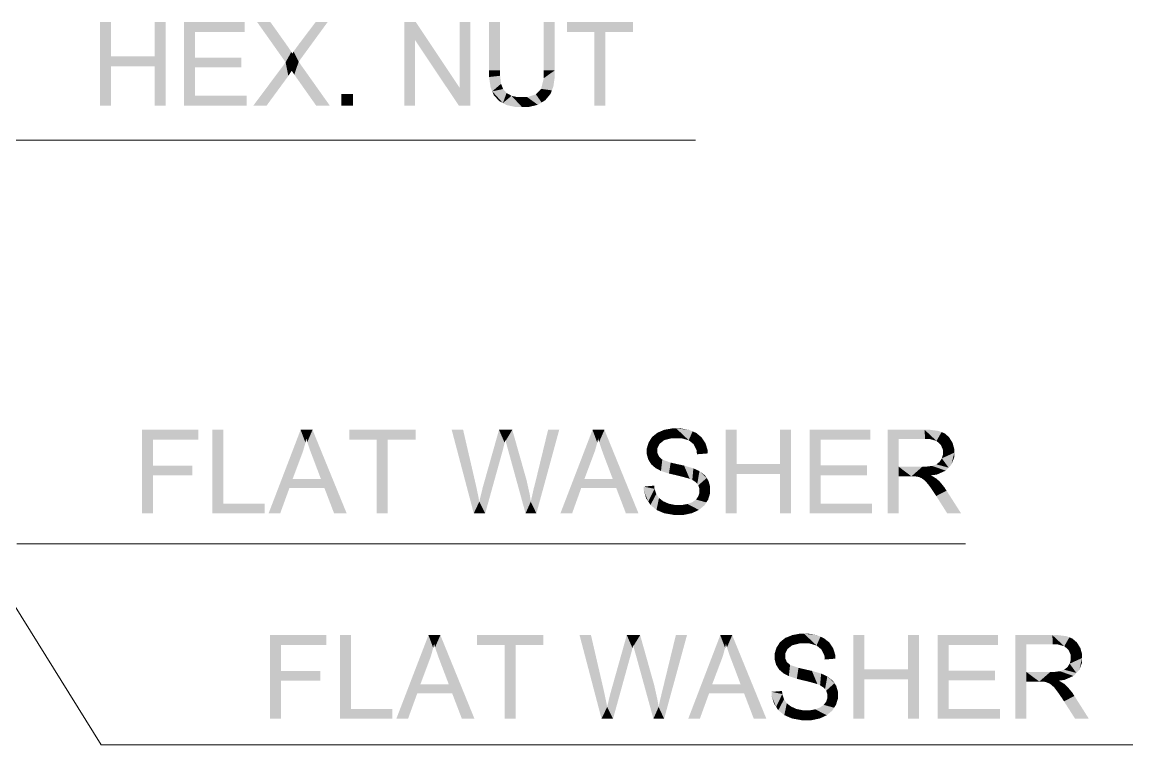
# Model space of a CAD drawing. Header units: millimetres. Extents: x 2 to 579, y 1 to 405.
# Drawn here: x 269.63 to 281.05, y 113.29 to 120.76 of the extents above; entities that cross this region are included whole.
import ezdxf

# ---------------------------------------------------------------- set-up
doc = ezdxf.new("R2010")
doc.units = ezdxf.units.MM
doc.linetypes.add('XKITLINE00', pattern=[0])
doc.layers.add('LinkedObject', color=7, linetype='Continuous', lineweight=0)

# ---------------------------------------------------------------- blocks, each defined once
blk = doc.blocks.new('*A4')
at = {"layer": 'LinkedObject'}
for points in [[(270.553, 120.403), (270.439, 119.894), (270.439, 120.758)], [(270.553, 120.403), (270.439, 120.758), (270.553, 120.758)], [(271.117, 120.758), (271.003, 120.403), (271.003, 120.758)], [(271.003, 120.301), (271.003, 120.403), (271.117, 120.758)], [(271.003, 120.301), (271.117, 120.758), (271.117, 119.894)], [(271.422, 120.391), (271.308, 119.894), (271.308, 120.758)], [(271.422, 120.391), (271.308, 120.758), (271.422, 120.656)], [(271.933, 120.656), (271.308, 120.758), (271.933, 120.758)], [(271.422, 120.656), (271.308, 120.758), (271.933, 120.656)], [(272.2, 120.758), (272.357, 120.342), (272.063, 120.758)], [(272.357, 120.537), (272.357, 120.342), (272.2, 120.758)], [(272.492, 120.348), (272.493, 120.528), (272.791, 120.758)], [(272.791, 120.758), (272.493, 120.528), (272.667, 120.758)], [(273.584, 120.758), (273.694, 120.572), (273.584, 119.894)], [(273.694, 120.572), (273.584, 120.758), (273.702, 120.758)], [(273.694, 120.572), (273.702, 120.758), (274.147, 119.894)], [(274.147, 119.894), (273.702, 120.758), (274.154, 120.08)], [(274.264, 120.758), (274.154, 120.08), (274.154, 120.758)], [(274.264, 119.894), (274.154, 120.08), (274.264, 120.758)], [(274.573, 120.758), (274.459, 120.259), (274.459, 120.758)], [(274.573, 120.259), (274.459, 120.259), (274.573, 120.758)], [(275.138, 120.758), (275.024, 120.259), (275.024, 120.758)], [(275.138, 120.259), (275.024, 120.259), (275.138, 120.758)], [(275.263, 120.758), (275.547, 120.656), (275.263, 120.656)], [(275.661, 120.656), (275.547, 120.656), (275.263, 120.758)], [(275.661, 120.656), (275.263, 120.758), (275.947, 120.758)], [(275.661, 120.656), (275.947, 120.758), (275.947, 120.656)], [(273.584, 119.894), (273.694, 120.572), (273.694, 119.894)], [(275.547, 119.894), (275.661, 120.656), (275.661, 119.894)], [(275.547, 120.656), (275.661, 120.656), (275.547, 119.894)], [(272.381, 120.503), (272.357, 120.342), (272.357, 120.537)], [(272.416, 120.45), (272.357, 120.342), (272.381, 120.503)], [(272.426, 120.431), (272.357, 120.342), (272.416, 120.45)], [(272.357, 120.342), (272.426, 120.431), (272.492, 120.348)], [(272.44, 120.454), (272.492, 120.348), (272.426, 120.431)], [(272.474, 120.502), (272.492, 120.348), (272.44, 120.454)], [(272.493, 120.528), (272.492, 120.348), (272.474, 120.502)], [(270.553, 120.301), (270.439, 119.894), (270.553, 120.403)], [(270.553, 120.403), (271.003, 120.301), (270.553, 120.301)], [(271.003, 120.403), (271.003, 120.301), (270.553, 120.403)], [(271.422, 120.29), (271.308, 119.894), (271.422, 120.391)], [(271.901, 120.29), (271.422, 120.391), (271.901, 120.391)], [(271.422, 120.29), (271.422, 120.391), (271.901, 120.29)], [(272.357, 120.342), (272.379, 120.193), (272.023, 119.894)], [(272.492, 120.348), (272.42, 120.255), (272.357, 120.342)], [(272.379, 120.193), (272.357, 120.342), (272.385, 120.202)], [(272.385, 120.202), (272.357, 120.342), (272.406, 120.233)], [(272.406, 120.233), (272.357, 120.342), (272.42, 120.255)], [(272.42, 120.255), (272.492, 120.348), (272.429, 120.242)], [(272.429, 120.242), (272.492, 120.348), (272.446, 120.215)], [(272.446, 120.215), (272.492, 120.348), (272.456, 120.202)], [(272.456, 120.202), (272.492, 120.348), (272.673, 119.894)], [(272.673, 119.894), (272.492, 120.348), (272.814, 119.894)], [(270.439, 119.894), (270.553, 120.301), (270.553, 119.894)], [(271.003, 120.301), (271.117, 119.894), (271.003, 119.894)], [(271.422, 119.996), (271.308, 119.894), (271.422, 120.29)], [(274.573, 120.259), (274.459, 120.19), (274.459, 120.259)], [(274.573, 120.203), (274.459, 120.19), (274.573, 120.259)], [(274.573, 120.203), (274.492, 120.042), (274.459, 120.19)], [(274.583, 120.12), (274.492, 120.042), (274.573, 120.203)], [(274.997, 120.068), (275.138, 120.259), (275.108, 120.052)], [(275.024, 120.178), (275.138, 120.259), (274.997, 120.068)], [(275.138, 120.259), (275.024, 120.178), (275.024, 120.259)], [(275.108, 120.052), (275.138, 120.259), (275.123, 120.09)], [(275.123, 120.09), (275.138, 120.259), (275.138, 120.194)], [(272.023, 119.894), (272.379, 120.193), (272.16, 119.894)], [(274.459, 120.19), (274.492, 120.042), (274.475, 120.082)], [(274.492, 120.042), (274.583, 120.12), (274.594, 120.093)], [(274.604, 120.066), (274.492, 120.042), (274.594, 120.093)], [(271.308, 119.894), (271.422, 119.996), (271.953, 119.894)], [(271.953, 119.894), (271.422, 119.996), (271.953, 119.996)], [(273.053, 120.015), (272.932, 119.894), (272.932, 120.015)], [(273.053, 119.894), (272.932, 119.894), (273.053, 120.015)], [(274.154, 120.08), (274.264, 119.894), (274.147, 119.894)], [(274.604, 120.066), (274.602, 119.921), (274.492, 120.042)], [(274.492, 120.042), (274.602, 119.921), (274.508, 120.002)], [(274.508, 120.002), (274.602, 119.921), (274.563, 119.942)], [(274.64, 120.025), (274.602, 119.921), (274.604, 120.066)], [(274.602, 119.921), (274.64, 120.025), (274.665, 120.011)], [(274.691, 119.996), (274.602, 119.921), (274.665, 120.011)], [(274.691, 119.996), (274.8, 119.879), (274.602, 119.921)], [(274.753, 119.982), (274.8, 119.879), (274.691, 119.996)], [(274.8, 119.879), (274.753, 119.982), (274.79, 119.982)], [(274.853, 119.982), (274.8, 119.879), (274.79, 119.982)], [(274.8, 119.879), (274.853, 119.982), (274.863, 119.879)], [(275.002, 119.927), (274.853, 119.982), (274.943, 120.011)], [(274.963, 119.903), (274.853, 119.982), (275.002, 119.927)], [(274.863, 119.879), (274.853, 119.982), (274.963, 119.903)], [(274.97, 120.039), (275.04, 119.951), (274.943, 120.011)], [(274.943, 120.011), (275.04, 119.951), (275.002, 119.927)], [(275.108, 120.052), (274.97, 120.039), (274.997, 120.068)], [(275.093, 120.014), (274.97, 120.039), (275.108, 120.052)], [(275.04, 119.951), (274.97, 120.039), (275.093, 120.014)], [(274.602, 119.921), (274.8, 119.879), (274.64, 119.9)], [(274.64, 119.9), (274.8, 119.879), (274.739, 119.879)], [(276.349, 116.558), (276.345, 116.457), (276.27, 116.544)], [(276.393, 116.558), (276.345, 116.457), (276.349, 116.558)], [(276.345, 116.457), (276.393, 116.558), (276.397, 116.457)], [(276.393, 116.558), (276.447, 116.457), (276.397, 116.457)], [(276.525, 116.543), (276.393, 116.558), (276.441, 116.558)], [(276.562, 116.528), (276.393, 116.558), (276.525, 116.543)], [(276.522, 116.436), (276.393, 116.558), (276.562, 116.528)], [(276.447, 116.457), (276.393, 116.558), (276.522, 116.436)], [(270.988, 116.174), (270.874, 115.68), (270.874, 116.544)], [(270.988, 116.174), (270.874, 116.544), (270.988, 116.442)], [(271.456, 116.442), (270.874, 116.544), (271.456, 116.544)], [(270.988, 116.442), (270.874, 116.544), (271.456, 116.442)], [(271.714, 116.544), (271.6, 115.68), (271.6, 116.544)], [(271.714, 115.782), (271.6, 115.68), (271.714, 116.544)], [(272.512, 116.544), (272.524, 116.288), (272.181, 115.68)], [(272.524, 116.288), (272.512, 116.544), (272.539, 116.329)], [(272.539, 116.329), (272.512, 116.544), (272.562, 116.411)], [(272.562, 116.411), (272.512, 116.544), (272.57, 116.453)], [(272.635, 116.544), (272.57, 116.453), (272.512, 116.544)], [(272.57, 116.453), (272.635, 116.544), (272.581, 116.418)], [(272.581, 116.418), (272.635, 116.544), (272.611, 116.328)], [(272.611, 116.328), (272.635, 116.544), (272.632, 116.273)], [(272.632, 116.273), (272.635, 116.544), (272.722, 116.035)], [(272.722, 116.035), (272.635, 116.544), (272.758, 115.942)], [(272.758, 115.942), (272.635, 116.544), (272.988, 115.68)], [(273.015, 116.544), (273.299, 116.442), (273.015, 116.442)], [(273.413, 116.442), (273.299, 116.442), (273.015, 116.544)], [(273.413, 116.442), (273.015, 116.544), (273.699, 116.544)], [(273.299, 115.68), (273.413, 116.442), (273.413, 115.68)], [(273.299, 116.442), (273.413, 116.442), (273.299, 115.68)], [(273.413, 116.442), (273.699, 116.544), (273.699, 116.442)], [(274.191, 116.544), (274.301, 115.68), (274.073, 116.544)], [(274.322, 115.977), (274.301, 115.68), (274.191, 116.544)], [(274.562, 116.544), (274.602, 116.338), (274.397, 115.96)], [(274.602, 116.338), (274.562, 116.544), (274.607, 116.359)], [(274.607, 116.359), (274.562, 116.544), (274.62, 116.41)], [(274.62, 116.41), (274.562, 116.544), (274.628, 116.439)], [(274.699, 116.544), (274.628, 116.439), (274.562, 116.544)], [(274.628, 116.439), (274.699, 116.544), (274.63, 116.43)], [(274.63, 116.43), (274.699, 116.544), (274.644, 116.379)], [(274.644, 116.379), (274.699, 116.544), (274.655, 116.338)], [(274.655, 116.338), (274.699, 116.544), (274.823, 116.106)], [(275.184, 116.544), (274.934, 115.988), (275.069, 116.544)], [(274.948, 115.68), (274.934, 115.988), (275.184, 116.544)], [(275.528, 116.544), (275.539, 116.288), (275.196, 115.68)], [(275.539, 116.288), (275.528, 116.544), (275.554, 116.329)], [(275.554, 116.329), (275.528, 116.544), (275.577, 116.411)], [(275.577, 116.411), (275.528, 116.544), (275.586, 116.453)], [(275.651, 116.544), (275.586, 116.453), (275.528, 116.544)], [(275.586, 116.453), (275.651, 116.544), (275.596, 116.418)], [(275.596, 116.418), (275.651, 116.544), (275.627, 116.328)], [(275.627, 116.328), (275.651, 116.544), (275.647, 116.273)], [(275.647, 116.273), (275.651, 116.544), (275.737, 116.035)], [(275.737, 116.035), (275.651, 116.544), (275.773, 115.942)], [(275.773, 115.942), (275.651, 116.544), (276.003, 115.68)], [(276.126, 116.443), (276.089, 116.32), (276.108, 116.414)], [(276.222, 116.4), (276.089, 116.32), (276.126, 116.443)], [(276.145, 116.471), (276.246, 116.419), (276.126, 116.443)], [(276.126, 116.443), (276.246, 116.419), (276.222, 116.4)], [(276.199, 116.514), (276.246, 116.419), (276.145, 116.471)], [(276.27, 116.438), (276.199, 116.514), (276.234, 116.529)], [(276.246, 116.419), (276.199, 116.514), (276.27, 116.438)], [(276.27, 116.544), (276.345, 116.457), (276.234, 116.529)], [(276.234, 116.529), (276.345, 116.457), (276.27, 116.438)], [(276.562, 116.528), (276.548, 116.415), (276.522, 116.436)], [(276.599, 116.512), (276.548, 116.415), (276.562, 116.528)], [(276.548, 116.415), (276.599, 116.512), (276.573, 116.395)], [(276.573, 116.395), (276.599, 116.512), (276.675, 116.436)], [(276.675, 116.436), (276.603, 116.333), (276.573, 116.395)], [(276.675, 116.436), (276.599, 116.512), (276.655, 116.466)], [(276.695, 116.406), (276.603, 116.333), (276.675, 116.436)], [(277.017, 116.189), (276.903, 115.68), (276.903, 116.544)], [(277.017, 116.189), (276.903, 116.544), (277.017, 116.544)], [(277.58, 116.544), (277.466, 116.189), (277.466, 116.544)], [(277.466, 116.087), (277.466, 116.189), (277.58, 116.544)], [(277.466, 116.087), (277.58, 116.544), (277.58, 115.68)], [(277.886, 116.177), (277.772, 115.68), (277.772, 116.544)], [(277.886, 116.177), (277.772, 116.544), (277.886, 116.442)], [(278.397, 116.442), (277.772, 116.544), (278.397, 116.544)], [(277.886, 116.442), (277.772, 116.544), (278.397, 116.442)], [(278.691, 116.163), (278.577, 115.68), (278.577, 116.544)], [(278.577, 116.544), (278.691, 116.449), (278.691, 116.163)], [(278.964, 116.449), (278.577, 116.544), (278.959, 116.544)], [(278.691, 116.449), (278.577, 116.544), (278.964, 116.449)], [(278.959, 116.544), (279.012, 116.449), (278.964, 116.449)], [(279.104, 116.532), (278.959, 116.544), (279.017, 116.544)], [(279.134, 116.52), (278.959, 116.544), (279.104, 116.532)], [(279.082, 116.429), (278.959, 116.544), (279.134, 116.52)], [(279.012, 116.449), (278.959, 116.544), (279.082, 116.429)], [(279.134, 116.52), (279.104, 116.409), (279.082, 116.429)], [(279.164, 116.509), (279.104, 116.409), (279.134, 116.52)], [(279.104, 116.409), (279.164, 116.509), (279.126, 116.389)], [(279.126, 116.389), (279.164, 116.509), (279.23, 116.438)], [(279.23, 116.438), (279.148, 116.339), (279.126, 116.389)], [(279.248, 116.409), (279.148, 116.339), (279.23, 116.438)], [(279.23, 116.438), (279.164, 116.509), (279.212, 116.468)], [(274.397, 115.96), (274.602, 116.338), (274.419, 115.68)], [(274.823, 116.106), (274.836, 115.68), (274.655, 116.338)], [(276.108, 116.414), (276.089, 116.32), (276.089, 116.353)], [(276.199, 116.355), (276.089, 116.32), (276.222, 116.4)], [(276.089, 116.32), (276.199, 116.355), (276.199, 116.328)], [(276.199, 116.304), (276.089, 116.32), (276.199, 116.328)], [(276.089, 116.32), (276.199, 116.304), (276.089, 116.29)], [(276.716, 116.338), (276.603, 116.333), (276.695, 116.406)], [(276.717, 116.3), (276.603, 116.333), (276.716, 116.338)], [(276.603, 116.333), (276.717, 116.3), (276.607, 116.291)], [(279.266, 116.344), (279.148, 116.339), (279.248, 116.409)], [(279.266, 116.308), (279.148, 116.339), (279.266, 116.344)], [(279.148, 116.339), (279.266, 116.308), (279.148, 116.308)], [(272.181, 115.68), (272.524, 116.288), (272.429, 116.035)], [(275.196, 115.68), (275.539, 116.288), (275.444, 116.035)], [(276.089, 116.29), (276.199, 116.304), (276.104, 116.237)], [(276.104, 116.237), (276.199, 116.304), (276.119, 116.212)], [(276.119, 116.212), (276.199, 116.304), (276.216, 116.266)], [(276.216, 116.266), (276.18, 116.148), (276.119, 116.212)], [(276.119, 116.212), (276.18, 116.148), (276.134, 116.188)], [(276.232, 116.251), (276.18, 116.148), (276.216, 116.266)], [(276.18, 116.148), (276.232, 116.251), (276.211, 116.132)], [(276.211, 116.132), (276.232, 116.251), (276.249, 116.236)], [(276.211, 116.132), (276.249, 116.236), (276.235, 116.119)], [(276.235, 116.119), (276.249, 116.236), (276.318, 116.092)], [(276.318, 116.092), (276.249, 116.236), (276.335, 116.205)], [(276.318, 116.092), (276.335, 116.205), (276.378, 116.078)], [(276.378, 116.078), (276.335, 116.205), (276.405, 116.189)], [(279.207, 116.153), (279.08, 116.187), (279.114, 116.213)], [(279.126, 116.231), (279.207, 116.153), (279.114, 116.213)], [(279.137, 116.249), (279.207, 116.153), (279.126, 116.231)], [(279.137, 116.249), (279.266, 116.308), (279.207, 116.153)], [(279.148, 116.287), (279.266, 116.308), (279.137, 116.249)], [(279.266, 116.308), (279.148, 116.287), (279.148, 116.308)], [(279.207, 116.153), (279.266, 116.308), (279.236, 116.185)], [(279.236, 116.185), (279.266, 116.308), (279.266, 116.262)], [(270.988, 116.072), (270.874, 115.68), (270.988, 116.174)], [(271.393, 116.072), (270.988, 116.174), (271.393, 116.174)], [(270.988, 116.072), (270.988, 116.174), (271.393, 116.072)], [(274.846, 116.025), (274.836, 115.68), (274.823, 116.106)], [(276.378, 116.078), (276.405, 116.189), (276.437, 116.064)], [(276.437, 116.064), (276.405, 116.189), (276.474, 116.174)], [(276.437, 116.064), (276.474, 116.174), (276.514, 116.043)], [(276.514, 116.043), (276.474, 116.174), (276.532, 116.036)], [(276.532, 116.036), (276.474, 116.174), (276.559, 116.026)], [(276.57, 116.146), (276.559, 116.026), (276.474, 116.174)], [(276.596, 116.134), (276.559, 116.026), (276.57, 116.146)], [(276.559, 116.026), (276.596, 116.134), (276.598, 116)], [(276.598, 116), (276.596, 116.134), (276.633, 116.117)], [(276.598, 116), (276.633, 116.117), (276.61, 115.985)], [(276.61, 115.985), (276.633, 116.117), (276.621, 115.97)], [(276.633, 116.117), (276.707, 116.046), (276.621, 115.97)], [(276.707, 116.046), (276.633, 116.117), (276.689, 116.073)], [(277.017, 116.087), (276.903, 115.68), (277.017, 116.189)], [(277.017, 116.189), (277.466, 116.087), (277.017, 116.087)], [(277.466, 116.189), (277.466, 116.087), (277.017, 116.189)], [(277.886, 116.075), (277.772, 115.68), (277.886, 116.177)], [(278.365, 116.075), (277.886, 116.177), (278.365, 116.177)], [(277.886, 116.075), (277.886, 116.177), (278.365, 116.075)], [(278.691, 116.163), (278.691, 116.063), (278.577, 115.68)], [(278.823, 116.063), (278.691, 116.163), (278.936, 116.163)], [(278.691, 116.063), (278.691, 116.163), (278.823, 116.063)], [(278.823, 116.063), (278.936, 116.163), (278.845, 116.063)], [(278.845, 116.063), (278.936, 116.163), (278.877, 116.061)], [(278.877, 116.061), (278.936, 116.163), (278.886, 116.059)], [(278.886, 116.059), (278.936, 116.163), (278.9, 116.056)], [(278.9, 116.056), (278.936, 116.163), (278.926, 116.045)], [(278.926, 116.045), (278.936, 116.163), (278.975, 116.163)], [(278.926, 116.045), (278.975, 116.163), (278.939, 116.036)], [(278.975, 116.163), (279.023, 116.073), (278.939, 116.036)], [(279.036, 116.171), (279.023, 116.073), (278.975, 116.163)], [(279.023, 116.073), (279.036, 116.171), (279.085, 116.081)], [(279.058, 116.179), (279.207, 116.153), (279.036, 116.171)], [(279.177, 116.122), (279.036, 116.171), (279.207, 116.153)], [(279.085, 116.081), (279.036, 116.171), (279.177, 116.122)], [(279.08, 116.187), (279.207, 116.153), (279.058, 116.179)], [(270.874, 115.68), (270.988, 116.072), (270.988, 115.68)], [(272.396, 115.942), (272.181, 115.68), (272.429, 116.035)], [(272.429, 116.035), (272.758, 115.942), (272.396, 115.942)], [(272.722, 116.035), (272.758, 115.942), (272.429, 116.035)], [(274.332, 115.933), (274.301, 115.68), (274.322, 115.977)], [(274.88, 115.872), (274.836, 115.68), (274.846, 116.025)], [(274.934, 115.988), (274.948, 115.68), (274.92, 115.935)], [(275.411, 115.942), (275.196, 115.68), (275.444, 116.035)], [(275.444, 116.035), (275.773, 115.942), (275.411, 115.942)], [(275.737, 116.035), (275.773, 115.942), (275.444, 116.035)], [(276.621, 115.97), (276.707, 116.046), (276.633, 115.934)], [(276.633, 115.934), (276.707, 116.046), (276.725, 116.02)], [(276.633, 115.934), (276.725, 116.02), (276.633, 115.914)], [(276.633, 115.914), (276.725, 116.02), (276.633, 115.894)], [(276.725, 116.02), (276.743, 115.924), (276.633, 115.894)], [(276.743, 115.924), (276.725, 116.02), (276.743, 115.958)], [(276.903, 115.68), (277.017, 116.087), (277.017, 115.68)], [(277.466, 116.087), (277.58, 115.68), (277.466, 115.68)], [(277.886, 115.782), (277.772, 115.68), (277.886, 116.075)], [(278.577, 115.68), (278.691, 116.063), (278.691, 115.68)], [(278.939, 116.036), (279.023, 116.073), (278.951, 116.028)], [(279.023, 116.073), (278.98, 115.999), (278.951, 116.028)], [(279.046, 116.062), (278.98, 115.999), (279.023, 116.073)], [(278.98, 115.999), (279.046, 116.062), (278.997, 115.979)], [(278.997, 115.979), (279.046, 116.062), (279.013, 115.958)], [(279.013, 115.958), (279.046, 116.062), (279.092, 116.03)], [(279.092, 116.03), (279.054, 115.898), (279.013, 115.958)], [(279.092, 116.03), (279.046, 116.062), (279.08, 116.04)], [(279.117, 116.007), (279.054, 115.898), (279.092, 116.03)], [(279.164, 115.949), (279.054, 115.898), (279.117, 116.007)], [(272.181, 115.68), (272.396, 115.942), (272.301, 115.68)], [(272.758, 115.942), (272.988, 115.68), (272.858, 115.68)], [(274.35, 115.844), (274.301, 115.68), (274.332, 115.933)], [(274.375, 115.87), (274.419, 115.68), (274.358, 115.801)], [(274.394, 115.95), (274.419, 115.68), (274.375, 115.87)], [(274.397, 115.96), (274.419, 115.68), (274.394, 115.95)], [(274.89, 115.801), (274.836, 115.68), (274.88, 115.872)], [(274.92, 115.935), (274.948, 115.68), (274.899, 115.841)], [(275.196, 115.68), (275.411, 115.942), (275.317, 115.68)], [(275.773, 115.942), (276.003, 115.68), (275.873, 115.68)], [(276.169, 115.934), (276.057, 115.957), (276.165, 115.967)], [(276.057, 115.957), (276.104, 115.802), (276.058, 115.914)], [(276.169, 115.934), (276.104, 115.802), (276.057, 115.957)], [(276.058, 115.914), (276.104, 115.802), (276.082, 115.836)], [(276.187, 115.881), (276.104, 115.802), (276.169, 115.934)], [(276.104, 115.802), (276.187, 115.881), (276.127, 115.768)], [(276.127, 115.768), (276.187, 115.881), (276.189, 115.716)], [(276.201, 115.86), (276.189, 115.716), (276.187, 115.881)], [(276.621, 115.857), (276.743, 115.924), (276.723, 115.824)], [(276.633, 115.894), (276.743, 115.924), (276.621, 115.857)], [(276.723, 115.824), (276.743, 115.924), (276.743, 115.889)], [(279.054, 115.898), (279.164, 115.949), (279.079, 115.86)], [(279.079, 115.86), (279.164, 115.949), (279.186, 115.915)], [(279.079, 115.86), (279.186, 115.915), (279.193, 115.68)], [(279.193, 115.68), (279.186, 115.915), (279.336, 115.68)], [(271.6, 115.68), (271.714, 115.782), (272.139, 115.68)], [(272.139, 115.68), (271.714, 115.782), (272.139, 115.782)], [(274.358, 115.801), (274.301, 115.68), (274.35, 115.844)], [(274.358, 115.801), (274.419, 115.68), (274.301, 115.68)], [(274.89, 115.801), (274.948, 115.68), (274.836, 115.68)], [(274.899, 115.841), (274.948, 115.68), (274.89, 115.801)], [(276.215, 115.839), (276.189, 115.716), (276.201, 115.86)], [(276.215, 115.839), (276.228, 115.699), (276.189, 115.716)], [(276.258, 115.806), (276.228, 115.699), (276.215, 115.839)], [(276.228, 115.699), (276.258, 115.806), (276.268, 115.682)], [(276.287, 115.793), (276.268, 115.682), (276.258, 115.806)], [(276.317, 115.78), (276.268, 115.682), (276.287, 115.793)], [(276.317, 115.78), (276.366, 115.665), (276.268, 115.682)], [(276.383, 115.767), (276.366, 115.665), (276.317, 115.78)], [(276.383, 115.767), (276.424, 115.665), (276.366, 115.665)], [(276.42, 115.767), (276.424, 115.665), (276.383, 115.767)], [(276.42, 115.767), (276.471, 115.665), (276.424, 115.665)], [(276.452, 115.767), (276.471, 115.665), (276.42, 115.767)], [(276.51, 115.777), (276.591, 115.699), (276.452, 115.767)], [(276.452, 115.767), (276.591, 115.699), (276.471, 115.665)], [(276.535, 115.787), (276.684, 115.763), (276.51, 115.777)], [(276.627, 115.716), (276.51, 115.777), (276.684, 115.763)], [(276.591, 115.699), (276.51, 115.777), (276.627, 115.716)], [(276.56, 115.796), (276.684, 115.763), (276.535, 115.787)], [(276.597, 115.823), (276.704, 115.794), (276.56, 115.796)], [(276.56, 115.796), (276.704, 115.794), (276.684, 115.763)], [(276.609, 115.84), (276.723, 115.824), (276.597, 115.823)], [(276.704, 115.794), (276.597, 115.823), (276.723, 115.824)], [(276.621, 115.857), (276.723, 115.824), (276.609, 115.84)], [(277.772, 115.68), (277.886, 115.782), (278.417, 115.68)], [(278.417, 115.68), (277.886, 115.782), (278.417, 115.782)], [(276.471, 115.665), (276.591, 115.699), (276.554, 115.682)], [(272.309, 114.052), (272.195, 113.558), (272.195, 114.422)], [(272.309, 114.052), (272.195, 114.422), (272.309, 114.32)], [(272.777, 114.32), (272.195, 114.422), (272.777, 114.422)], [(272.309, 114.32), (272.195, 114.422), (272.777, 114.32)], [(273.034, 114.422), (272.92, 113.558), (272.92, 114.422)], [(273.034, 113.66), (272.92, 113.558), (273.034, 114.422)], [(273.833, 114.422), (273.844, 114.166), (273.501, 113.558)], [(273.844, 114.166), (273.833, 114.422), (273.859, 114.207)], [(273.859, 114.207), (273.833, 114.422), (273.882, 114.29)], [(273.882, 114.29), (273.833, 114.422), (273.891, 114.331)], [(273.956, 114.422), (273.891, 114.331), (273.833, 114.422)], [(273.891, 114.331), (273.956, 114.422), (273.901, 114.296)], [(273.901, 114.296), (273.956, 114.422), (273.932, 114.206)], [(273.932, 114.206), (273.956, 114.422), (273.952, 114.152)], [(273.952, 114.152), (273.956, 114.422), (274.043, 113.913)], [(274.043, 113.913), (273.956, 114.422), (274.078, 113.82)], [(274.078, 113.82), (273.956, 114.422), (274.308, 113.558)], [(274.336, 114.422), (274.62, 114.32), (274.336, 114.32)], [(274.734, 114.32), (274.62, 114.32), (274.336, 114.422)], [(274.734, 114.32), (274.336, 114.422), (275.02, 114.422)], [(274.734, 114.32), (275.02, 114.422), (275.02, 114.32)], [(275.512, 114.422), (275.621, 113.558), (275.394, 114.422)], [(275.643, 113.856), (275.621, 113.558), (275.512, 114.422)], [(275.882, 114.422), (275.922, 114.216), (275.718, 113.839)], [(275.922, 114.216), (275.882, 114.422), (275.928, 114.237)], [(275.928, 114.237), (275.882, 114.422), (275.941, 114.288)], [(275.941, 114.288), (275.882, 114.422), (275.948, 114.318)], [(276.02, 114.422), (275.948, 114.318), (275.882, 114.422)], [(275.948, 114.318), (276.02, 114.422), (275.95, 114.308)], [(275.95, 114.308), (276.02, 114.422), (275.964, 114.257)], [(275.964, 114.257), (276.02, 114.422), (275.976, 114.216)], [(275.976, 114.216), (276.02, 114.422), (276.143, 113.984)], [(276.504, 114.422), (276.254, 113.867), (276.389, 114.422)], [(276.268, 113.558), (276.254, 113.867), (276.504, 114.422)], [(276.848, 114.422), (276.86, 114.166), (276.517, 113.558)], [(276.86, 114.166), (276.848, 114.422), (276.875, 114.207)], [(276.875, 114.207), (276.848, 114.422), (276.898, 114.29)], [(276.898, 114.29), (276.848, 114.422), (276.906, 114.331)], [(276.971, 114.422), (276.906, 114.331), (276.848, 114.422)], [(276.906, 114.331), (276.971, 114.422), (276.917, 114.296)], [(276.917, 114.296), (276.971, 114.422), (276.947, 114.206)], [(276.947, 114.206), (276.971, 114.422), (276.968, 114.152)], [(276.968, 114.152), (276.971, 114.422), (277.058, 113.913)], [(277.058, 113.913), (276.971, 114.422), (277.094, 113.82)], [(277.094, 113.82), (276.971, 114.422), (277.324, 113.558)], [(277.519, 114.393), (277.567, 114.298), (277.465, 114.349)], [(277.59, 114.317), (277.519, 114.393), (277.555, 114.407)], [(277.567, 114.298), (277.519, 114.393), (277.59, 114.317)], [(277.591, 114.422), (277.666, 114.336), (277.555, 114.407)], [(277.555, 114.407), (277.666, 114.336), (277.59, 114.317)], [(277.67, 114.437), (277.666, 114.336), (277.591, 114.422)], [(277.713, 114.437), (277.666, 114.336), (277.67, 114.437)], [(277.666, 114.336), (277.713, 114.437), (277.718, 114.336)], [(277.713, 114.437), (277.768, 114.336), (277.718, 114.336)], [(277.846, 114.421), (277.713, 114.437), (277.761, 114.437)], [(277.883, 114.406), (277.713, 114.437), (277.846, 114.421)], [(277.843, 114.315), (277.713, 114.437), (277.883, 114.406)], [(277.768, 114.336), (277.713, 114.437), (277.843, 114.315)], [(277.883, 114.406), (277.868, 114.294), (277.843, 114.315)], [(277.919, 114.39), (277.868, 114.294), (277.883, 114.406)], [(277.868, 114.294), (277.919, 114.39), (277.894, 114.273)], [(277.894, 114.273), (277.919, 114.39), (277.995, 114.315)], [(277.995, 114.315), (277.919, 114.39), (277.976, 114.345)], [(278.338, 114.067), (278.224, 113.558), (278.224, 114.422)], [(278.338, 114.067), (278.224, 114.422), (278.338, 114.422)], [(278.901, 114.422), (278.787, 114.067), (278.787, 114.422)], [(278.787, 113.965), (278.787, 114.067), (278.901, 114.422)], [(278.787, 113.965), (278.901, 114.422), (278.901, 113.558)], [(279.207, 114.056), (279.093, 113.558), (279.093, 114.422)], [(279.207, 114.056), (279.093, 114.422), (279.207, 114.32)], [(279.717, 114.32), (279.093, 114.422), (279.717, 114.422)], [(279.207, 114.32), (279.093, 114.422), (279.717, 114.32)], [(280.011, 114.041), (279.897, 113.558), (279.897, 114.422)], [(279.897, 114.422), (280.011, 114.327), (280.011, 114.041)], [(280.284, 114.327), (279.897, 114.422), (280.279, 114.422)], [(280.011, 114.327), (279.897, 114.422), (280.284, 114.327)], [(280.279, 114.422), (280.332, 114.327), (280.284, 114.327)], [(280.425, 114.411), (280.279, 114.422), (280.337, 114.422)], [(280.455, 114.399), (280.279, 114.422), (280.425, 114.411)], [(280.402, 114.307), (280.279, 114.422), (280.455, 114.399)], [(280.332, 114.327), (280.279, 114.422), (280.402, 114.307)], [(280.455, 114.399), (280.425, 114.288), (280.402, 114.307)], [(280.485, 114.387), (280.425, 114.288), (280.455, 114.399)], [(280.425, 114.288), (280.485, 114.387), (280.447, 114.268)], [(280.447, 114.268), (280.485, 114.387), (280.551, 114.317)], [(280.551, 114.317), (280.485, 114.387), (280.533, 114.346)], [(274.62, 113.558), (274.734, 114.32), (274.734, 113.558)], [(274.62, 114.32), (274.734, 114.32), (274.62, 113.558)], [(277.447, 114.321), (277.41, 114.199), (277.428, 114.292)], [(277.543, 114.279), (277.41, 114.199), (277.447, 114.321)], [(277.428, 114.292), (277.41, 114.199), (277.41, 114.231)], [(277.519, 114.233), (277.41, 114.199), (277.543, 114.279)], [(277.465, 114.349), (277.567, 114.298), (277.447, 114.321)], [(277.447, 114.321), (277.567, 114.298), (277.543, 114.279)], [(277.995, 114.315), (277.924, 114.211), (277.894, 114.273)], [(278.015, 114.285), (277.924, 114.211), (277.995, 114.315)], [(278.036, 114.217), (277.924, 114.211), (278.015, 114.285)], [(280.551, 114.317), (280.469, 114.217), (280.447, 114.268)], [(280.569, 114.287), (280.469, 114.217), (280.551, 114.317)], [(280.587, 114.222), (280.469, 114.217), (280.569, 114.287)], [(273.501, 113.558), (273.844, 114.166), (273.749, 113.913)], [(275.718, 113.839), (275.922, 114.216), (275.74, 113.558)], [(276.143, 113.984), (276.157, 113.558), (275.976, 114.216)], [(276.517, 113.558), (276.86, 114.166), (276.764, 113.913)], [(277.41, 114.199), (277.519, 114.233), (277.519, 114.206)], [(277.519, 114.183), (277.41, 114.199), (277.519, 114.206)], [(277.41, 114.199), (277.519, 114.183), (277.41, 114.169)], [(277.41, 114.169), (277.519, 114.183), (277.425, 114.115)], [(277.425, 114.115), (277.519, 114.183), (277.44, 114.091)], [(277.44, 114.091), (277.519, 114.183), (277.536, 114.144)], [(278.038, 114.179), (277.924, 114.211), (278.036, 114.217)], [(277.924, 114.211), (278.038, 114.179), (277.928, 114.17)], [(280.458, 114.127), (280.587, 114.186), (280.527, 114.031)], [(280.469, 114.166), (280.587, 114.186), (280.458, 114.127)], [(280.587, 114.186), (280.469, 114.217), (280.587, 114.222)], [(280.469, 114.217), (280.587, 114.186), (280.469, 114.187)], [(280.587, 114.186), (280.469, 114.166), (280.469, 114.187)], [(280.527, 114.031), (280.587, 114.186), (280.557, 114.063)], [(280.557, 114.063), (280.587, 114.186), (280.587, 114.14)], [(272.309, 113.95), (272.195, 113.558), (272.309, 114.052)], [(272.714, 113.95), (272.309, 114.052), (272.714, 114.052)], [(272.309, 113.95), (272.309, 114.052), (272.714, 113.95)], [(277.536, 114.144), (277.501, 114.027), (277.44, 114.091)], [(277.44, 114.091), (277.501, 114.027), (277.455, 114.067)], [(277.553, 114.129), (277.501, 114.027), (277.536, 114.144)], [(277.501, 114.027), (277.553, 114.129), (277.532, 114.01)], [(277.532, 114.01), (277.553, 114.129), (277.569, 114.114)], [(277.532, 114.01), (277.569, 114.114), (277.556, 113.998)], [(277.556, 113.998), (277.569, 114.114), (277.639, 113.971)], [(277.639, 113.971), (277.569, 114.114), (277.656, 114.084)], [(277.639, 113.971), (277.656, 114.084), (277.698, 113.956)], [(277.698, 113.956), (277.656, 114.084), (277.725, 114.068)], [(277.698, 113.956), (277.725, 114.068), (277.758, 113.942)], [(277.758, 113.942), (277.725, 114.068), (277.795, 114.052)], [(277.758, 113.942), (277.795, 114.052), (277.835, 113.921)], [(277.835, 113.921), (277.795, 114.052), (277.852, 113.914)], [(277.852, 113.914), (277.795, 114.052), (277.879, 113.904)], [(277.89, 114.025), (277.879, 113.904), (277.795, 114.052)], [(278.338, 113.965), (278.224, 113.558), (278.338, 114.067)], [(278.338, 114.067), (278.787, 113.965), (278.338, 113.965)], [(278.787, 114.067), (278.787, 113.965), (278.338, 114.067)], [(279.207, 113.954), (279.093, 113.558), (279.207, 114.056)], [(279.685, 113.954), (279.207, 114.056), (279.685, 114.056)], [(279.207, 113.954), (279.207, 114.056), (279.685, 113.954)], [(280.011, 114.041), (280.011, 113.942), (279.897, 113.558)], [(280.144, 113.942), (280.011, 114.041), (280.257, 114.041)], [(280.011, 113.942), (280.011, 114.041), (280.144, 113.942)], [(280.144, 113.942), (280.257, 114.041), (280.166, 113.942)], [(280.166, 113.942), (280.257, 114.041), (280.197, 113.94)], [(280.197, 113.94), (280.257, 114.041), (280.207, 113.938)], [(280.207, 113.938), (280.257, 114.041), (280.22, 113.934)], [(280.22, 113.934), (280.257, 114.041), (280.246, 113.923)], [(280.246, 113.923), (280.257, 114.041), (280.296, 114.041)], [(280.246, 113.923), (280.296, 114.041), (280.259, 113.915)], [(280.296, 114.041), (280.344, 113.951), (280.259, 113.915)], [(280.357, 114.049), (280.344, 113.951), (280.296, 114.041)], [(280.344, 113.951), (280.357, 114.049), (280.406, 113.96)], [(280.379, 114.057), (280.527, 114.031), (280.357, 114.049)], [(280.497, 114), (280.357, 114.049), (280.527, 114.031)], [(280.406, 113.96), (280.357, 114.049), (280.497, 114)], [(280.401, 114.065), (280.527, 114.031), (280.379, 114.057)], [(280.527, 114.031), (280.401, 114.065), (280.435, 114.091)], [(280.446, 114.109), (280.527, 114.031), (280.435, 114.091)], [(280.458, 114.127), (280.527, 114.031), (280.446, 114.109)], [(272.195, 113.558), (272.309, 113.95), (272.309, 113.558)], [(276.166, 113.903), (276.157, 113.558), (276.143, 113.984)], [(277.916, 114.013), (277.879, 113.904), (277.89, 114.025)], [(277.879, 113.904), (277.916, 114.013), (277.918, 113.878)], [(277.918, 113.878), (277.916, 114.013), (277.954, 113.995)], [(277.918, 113.878), (277.954, 113.995), (277.93, 113.863)], [(277.93, 113.863), (277.954, 113.995), (277.942, 113.848)], [(277.954, 113.995), (278.028, 113.925), (277.942, 113.848)], [(277.942, 113.848), (278.028, 113.925), (277.954, 113.813)], [(278.028, 113.925), (277.954, 113.995), (278.01, 113.951)], [(277.954, 113.813), (278.028, 113.925), (278.046, 113.898)], [(278.224, 113.558), (278.338, 113.965), (278.338, 113.558)], [(278.787, 113.965), (278.901, 113.558), (278.787, 113.558)], [(279.207, 113.66), (279.093, 113.558), (279.207, 113.954)], [(279.897, 113.558), (280.011, 113.942), (280.011, 113.558)], [(280.259, 113.915), (280.344, 113.951), (280.272, 113.906)], [(280.344, 113.951), (280.301, 113.878), (280.272, 113.906)], [(280.366, 113.94), (280.301, 113.878), (280.344, 113.951)], [(280.301, 113.878), (280.366, 113.94), (280.317, 113.857)], [(280.317, 113.857), (280.366, 113.94), (280.333, 113.836)], [(280.333, 113.836), (280.366, 113.94), (280.412, 113.908)], [(280.412, 113.908), (280.366, 113.94), (280.401, 113.919)], [(273.717, 113.82), (273.501, 113.558), (273.749, 113.913)], [(273.501, 113.558), (273.717, 113.82), (273.622, 113.558)], [(273.749, 113.913), (274.078, 113.82), (273.717, 113.82)], [(274.043, 113.913), (274.078, 113.82), (273.749, 113.913)], [(274.078, 113.82), (274.308, 113.558), (274.178, 113.558)], [(275.653, 113.811), (275.621, 113.558), (275.643, 113.856)], [(275.671, 113.723), (275.621, 113.558), (275.653, 113.811)], [(275.715, 113.828), (275.74, 113.558), (275.695, 113.748)], [(275.718, 113.839), (275.74, 113.558), (275.715, 113.828)], [(276.2, 113.75), (276.157, 113.558), (276.166, 113.903)], [(276.241, 113.814), (276.268, 113.558), (276.219, 113.72)], [(276.254, 113.867), (276.268, 113.558), (276.241, 113.814)], [(276.732, 113.82), (276.517, 113.558), (276.764, 113.913)], [(276.517, 113.558), (276.732, 113.82), (276.637, 113.558)], [(276.764, 113.913), (277.094, 113.82), (276.732, 113.82)], [(277.058, 113.913), (277.094, 113.82), (276.764, 113.913)], [(277.094, 113.82), (277.324, 113.558), (277.194, 113.558)], [(277.489, 113.813), (277.378, 113.836), (277.486, 113.845)], [(277.378, 113.836), (277.425, 113.68), (277.379, 113.792)], [(277.489, 113.813), (277.425, 113.68), (277.378, 113.836)], [(277.507, 113.759), (277.425, 113.68), (277.489, 113.813)], [(277.954, 113.813), (278.046, 113.898), (277.954, 113.792)], [(277.954, 113.792), (278.046, 113.898), (277.954, 113.772)], [(278.046, 113.898), (278.064, 113.802), (277.954, 113.772)], [(278.064, 113.802), (278.046, 113.898), (278.064, 113.837)], [(280.412, 113.908), (280.374, 113.777), (280.333, 113.836)], [(280.437, 113.885), (280.374, 113.777), (280.412, 113.908)], [(280.485, 113.828), (280.374, 113.777), (280.437, 113.885)], [(280.374, 113.777), (280.485, 113.828), (280.399, 113.738)], [(280.399, 113.738), (280.485, 113.828), (280.507, 113.793)], [(275.679, 113.679), (275.621, 113.558), (275.671, 113.723)], [(275.695, 113.748), (275.74, 113.558), (275.679, 113.679)], [(276.211, 113.679), (276.157, 113.558), (276.2, 113.75)], [(276.219, 113.72), (276.268, 113.558), (276.211, 113.679)], [(277.379, 113.792), (277.425, 113.68), (277.403, 113.715)], [(277.425, 113.68), (277.507, 113.759), (277.447, 113.646)], [(277.447, 113.646), (277.507, 113.759), (277.51, 113.595)], [(277.521, 113.738), (277.51, 113.595), (277.507, 113.759)], [(277.535, 113.718), (277.51, 113.595), (277.521, 113.738)], [(277.535, 113.718), (277.549, 113.578), (277.51, 113.595)], [(277.579, 113.684), (277.549, 113.578), (277.535, 113.718)], [(277.917, 113.701), (278.024, 113.672), (277.88, 113.675)], [(277.93, 113.718), (278.044, 113.703), (277.917, 113.701)], [(278.024, 113.672), (277.917, 113.701), (278.044, 113.703)], [(277.942, 113.735), (278.044, 113.703), (277.93, 113.718)], [(277.942, 113.735), (278.064, 113.802), (278.044, 113.703)], [(277.954, 113.772), (278.064, 113.802), (277.942, 113.735)], [(278.044, 113.703), (278.064, 113.802), (278.064, 113.768)], [(280.399, 113.738), (280.507, 113.793), (280.514, 113.558)], [(280.514, 113.558), (280.507, 113.793), (280.656, 113.558)], [(272.92, 113.558), (273.034, 113.66), (273.459, 113.558)], [(273.459, 113.558), (273.034, 113.66), (273.459, 113.66)], [(275.679, 113.679), (275.74, 113.558), (275.621, 113.558)], [(276.211, 113.679), (276.268, 113.558), (276.157, 113.558)], [(277.549, 113.578), (277.579, 113.684), (277.589, 113.561)], [(277.608, 113.671), (277.589, 113.561), (277.579, 113.684)], [(277.637, 113.658), (277.589, 113.561), (277.608, 113.671)], [(277.637, 113.658), (277.687, 113.543), (277.589, 113.561)], [(277.703, 113.645), (277.687, 113.543), (277.637, 113.658)], [(277.703, 113.645), (277.745, 113.543), (277.687, 113.543)], [(277.74, 113.645), (277.745, 113.543), (277.703, 113.645)], [(277.74, 113.645), (277.791, 113.543), (277.745, 113.543)], [(277.773, 113.645), (277.791, 113.543), (277.74, 113.645)], [(277.83, 113.655), (277.911, 113.577), (277.773, 113.645)], [(277.773, 113.645), (277.911, 113.577), (277.791, 113.543)], [(277.855, 113.665), (278.005, 113.642), (277.83, 113.655)], [(277.948, 113.594), (277.83, 113.655), (278.005, 113.642)], [(277.911, 113.577), (277.83, 113.655), (277.948, 113.594)], [(277.88, 113.675), (278.005, 113.642), (277.855, 113.665)], [(277.88, 113.675), (278.024, 113.672), (278.005, 113.642)], [(279.093, 113.558), (279.207, 113.66), (279.737, 113.558)], [(279.737, 113.558), (279.207, 113.66), (279.737, 113.66)], [(277.791, 113.543), (277.911, 113.577), (277.874, 113.56)]]:
    blk.add_hatch(color=7, dxfattribs=at).paths.add_polyline_path(points, flags=17)
at = {"layer": 'LinkedObject', "color": 6, "linetype": 'XKITLINE00', "lineweight": 0}
for p, q in [((268.058, 119.536), (276.593, 119.536)), ((266.84, 119.092), (270.451, 113.287)), ((269.58, 115.367), (279.383, 115.367)), ((270.451, 113.287), (288.551, 113.287))]:
    blk.add_line(p, q, dxfattribs=at)

msp = doc.modelspace()

# ---------------------------------------------------------------- block references
at = {"lineweight": 0}
msp.add_blockref('*A4', (0, 0), dxfattribs=at)

doc.saveas('drawing.dxf')
